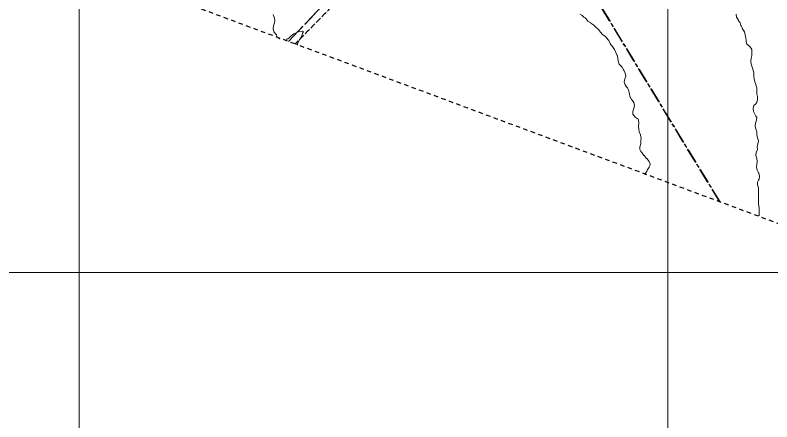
# Model space of a CAD drawing. Header units: centimetres. Extents: x 0 to 642158, y -847 to 649707.
# Drawn here: x 616055.9 to 616184.5, y 619762 to 619831.1 of the extents above; entities that cross this region are included whole.
import ezdxf

# ---------------------------------------------------------------- set-up
doc = ezdxf.new("R2010")
doc.units = ezdxf.units.CM
doc.header["$MEASUREMENT"] = 0
doc.linetypes.add('CENTERX2', pattern=[4, 2.5, -0.5, 0.5, -0.5])
doc.linetypes.add('JIS_02_0.7', pattern=[1.35, 0.75, -0.6])
for name, color, linetype, lineweight in [('MEV_grille', 254, 'Continuous', 9), ('WAL_parcellaire agricole', 7, 'JIS_02_0.7', 25), ('WAL_topographie 0.5', 253, 'Continuous', 20)]:
    doc.layers.add(name, color=color, linetype=linetype, lineweight=lineweight)
doc.layers.add('SPW_parcellaire cadastral', color=7, linetype='CENTERX2', lineweight=25, true_color=0xff0542)

# ---------------------------------------------------------------- blocks, each defined once
blk = doc.blocks.new('*U114')
at = {"layer": 'MEV_grille', "transparency": 33554687}
blk.add_lwpolyline([(-1338.46, 0), (1338.46, 0)], dxfattribs=at)
blk = doc.blocks.new('*U115')
at = {"layer": 'MEV_grille', "color": 0, "linetype": 'ByBlock', "lineweight": -2, "transparency": 16777216}
blk.add_blockref('*U114', (0, -2600), dxfattribs=at)
blk = doc.blocks.new('*U112')
at = {"layer": 'MEV_grille', "transparency": 33554687}
blk.add_lwpolyline([(0, 1825.48), (0, -1825.48)], dxfattribs=at)
blk = doc.blocks.new('*U113')
at = {"layer": 'MEV_grille', "color": 0, "linetype": 'ByBlock', "lineweight": -2, "transparency": 16777216}
for p in [(700, 0), (800, 0)]:
    blk.add_blockref('*U112', p, dxfattribs=at)

msp = doc.modelspace()

# ---------------------------------------------------------------- linework, layer by layer
at = {"layer": 'SPW_parcellaire cadastral'}
for points in [[(615926.12, 619936.73), (615936.97, 619953.04), (615965.8, 619959.82), (616107.56, 619832.08), (616102.35, 619826.61)], [(616175.64, 619799.39), (616136.96, 619862.85), (616153.66, 619880.77)], [(616102.35, 619826.61), (616107.56, 619832.08), (616126.68, 619852.05), (616136.96, 619862.85), (616175.64, 619799.39)]]:
    msp.add_lwpolyline(points, dxfattribs=at)
at = {"layer": 'WAL_parcellaire agricole'}
for points in [[(616003.33, 619863.39), (615950, 619915.78), (615924.99, 619940.78), (615924.95, 619949.74), (615927.39, 619952.98), (615938.29, 619954.98), (615966.89, 619962.18), (615967.54, 619961.3), (616107, 619834.8), (616109.5, 619832.3), (616103.48, 619826.19), (616003.33, 619863.39)], [(616103.48, 619826.19), (616109.5, 619832.3), (616155.25, 619880.05), (616165.75, 619890.55), (616190.24, 619916.56), (616204.74, 619931.81), (616205.99, 619935.81), (616213.69, 619930.21), (616216.89, 619927.91), (616241, 619899.81), (616309.5, 619813.32), (616312.61, 619808.6), (616310.81, 619802.62), (616277.31, 619782.62), (616255.63, 619769.68), (616103.48, 619826.19)]]:
    msp.add_lwpolyline(points, dxfattribs=at)
at = {"layer": 'WAL_topographie 0.5'}
for points in [[(616099.75, 619831.18), (616099.94, 619830.75), (616100.02, 619830.25), (616099.95, 619829.75), (616099.83, 619829.25), (616099.77, 619828.75), (616099.88, 619828.25), (616100.25, 619827.81), (616100.33, 619827.75), (616100.35, 619827.5)], [(616151.85, 619831.25), (616152.25, 619831.04), (616152.57, 619830.75), (616152.75, 619830.62), (616153.1, 619830.25), (616153.25, 619830.08), (616153.72, 619829.75), (616153.75, 619829.72), (616154.25, 619829.36), (616154.35, 619829.25), (616154.75, 619828.89), (616154.92, 619828.75), (616155.25, 619828.35), (616155.33, 619828.25), (616155.75, 619827.75), (616155.75, 619827.75), (616156.25, 619827.43), (616156.41, 619827.25), (616156.75, 619826.81), (616156.79, 619826.75), (616157.04, 619826.25), (616157.25, 619825.93), (616157.39, 619825.75), (616157.75, 619825.25), (616157.75, 619825.25), (616157.99, 619824.75), (616158.22, 619824.25), (616158.25, 619824.17), (616158.34, 619823.75), (616158.37, 619823.25), (616158.57, 619822.75), (616158.75, 619822.56), (616159.04, 619822.25), (616159.25, 619821.89), (616159.33, 619821.75), (616159.59, 619821.25), (616159.66, 619820.75), (616159.5, 619820.25), (616159.38, 619819.75), (616159.58, 619819.25), (616159.75, 619818.97), (616159.94, 619818.75), (616160.19, 619818.25), (616160.25, 619817.92), (616160.28, 619817.75), (616160.38, 619817.25), (616160.64, 619816.75), (616160.75, 619816.62), (616161.05, 619816.25), (616161.15, 619815.75), (616161.05, 619815.25), (616160.89, 619814.75), (616160.87, 619814.25), (616161.25, 619813.78), (616161.28, 619813.75), (616161.75, 619813.41), (616161.86, 619813.25), (616161.91, 619812.75), (616161.85, 619812.25), (616161.89, 619811.75), (616161.97, 619811.25), (616162.16, 619810.75), (616162.25, 619810.38), (616162.28, 619810.25), (616162.25, 619809.75), (616162.25, 619809.75), (616162.23, 619809.25), (616162.08, 619808.75), (616162.06, 619808.25), (616162.25, 619807.96), (616162.41, 619807.75), (616162.75, 619807.28), (616162.77, 619807.25), (616163.2, 619806.75), (616163.25, 619806.73), (616163.65, 619806.25), (616163.75, 619806), (616163.82, 619805.75), (616163.75, 619805.5), (616163.63, 619805.25), (616163.32, 619804.75), (616163.25, 619804.54), (616163.04, 619804.25), (616163.04, 619804)], [(616178.42, 619831.25), (616178.5, 619830.75), (616178.75, 619830.32), (616178.78, 619830.25), (616179.11, 619829.75), (616179.25, 619829.32), (616179.27, 619829.25), (616179.53, 619828.75), (616179.75, 619828.41), (616179.85, 619828.25), (616179.95, 619827.75), (616180.08, 619827.25), (616180.14, 619826.75), (616180.21, 619826.25), (616180.25, 619826.17), (616180.75, 619825.78), (616180.78, 619825.75), (616181.08, 619825.25), (616181.09, 619824.75), (616181.08, 619824.25), (616180.98, 619823.75), (616180.9, 619823.25), (616181, 619822.75), (616181.14, 619822.25), (616181.25, 619821.92), (616181.32, 619821.75), (616181.45, 619821.25), (616181.46, 619820.75), (616181.49, 619820.25), (616181.58, 619819.75), (616181.75, 619819.31), (616181.78, 619819.25), (616181.96, 619818.75), (616181.97, 619818.25), (616181.95, 619817.75), (616182.06, 619817.25), (616182.08, 619816.75), (616181.92, 619816.25), (616181.75, 619816), (616181.45, 619815.75), (616181.34, 619815.25), (616181.38, 619814.75), (616181.58, 619814.25), (616181.75, 619813.96), (616181.94, 619813.75), (616181.86, 619813.25), (616181.75, 619812.92), (616181.72, 619812.75), (616181.64, 619812.25), (616181.75, 619811.75), (616181.75, 619811.75), (616181.92, 619811.25), (616181.97, 619810.75), (616182.05, 619810.25), (616182.21, 619809.75), (616182.13, 619809.25), (616182.01, 619808.75), (616182.07, 619808.25), (616181.85, 619807.75), (616181.75, 619807.25), (616181.92, 619806.75), (616181.99, 619806.25), (616181.93, 619805.75), (616181.87, 619805.25), (616182, 619804.75), (616182.25, 619804.33), (616182.3, 619804.25), (616182.42, 619803.75), (616182.34, 619803.25), (616182.25, 619803.07), (616182.05, 619802.75), (616182.06, 619802.25), (616182.21, 619801.75), (616182.22, 619801.25), (616182.21, 619800.75), (616182.22, 619800.25), (616182.22, 619799.75), (616182.22, 619799.25), (616182.25, 619798.92), (616182.27, 619798.75), (616182.34, 619798.25), (616182.35, 619797.75), (616182.36, 619797.25), (616182.34, 619797)], [(616100.5, 619827.25), (616100.75, 619827.25), (616100.75, 619827.25), (616100.75, 619827)], [(616102, 619826.96), (616102.1, 619827), (616102.25, 619827.08), (616102.45, 619827.25), (616102.75, 619827.49), (616103.05, 619827.75), (616103.25, 619827.89), (616103.75, 619828.15), (616104.07, 619828.25), (616104.25, 619828.3), (616104.75, 619828.37), (616104.89, 619828.25), (616104.75, 619828.02), (616104.66, 619827.75), (616104.45, 619827.25), (616104.25, 619826.88), (616104.19, 619826.75), (616103.9, 619826.25), (616103.9, 619826)]]:
    msp.add_lwpolyline(points, dxfattribs=at)

# ---------------------------------------------------------------- block references
at = {"layer": 'MEV_grille', "transparency": 33554687}
for name, p in [('*U113', (615366.81, 620593.64)), ('*U115', (616669.48, 622387.38))]:
    msp.add_blockref(name, p, dxfattribs=at)

doc.saveas('drawing.dxf')
